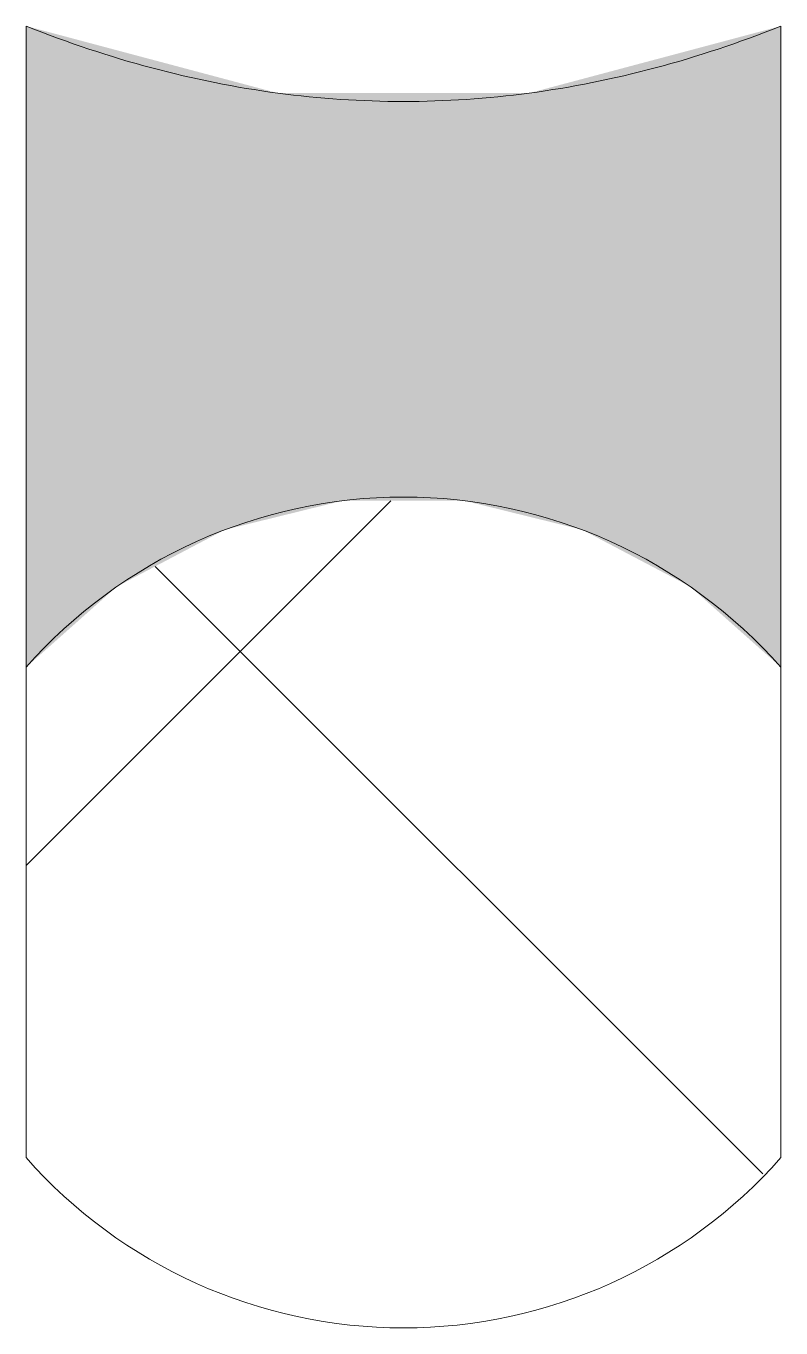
# Model space of a CAD drawing. Header units: metres. Extents: x 0 to 10, y -17.3 to 0.
import ezdxf

# ---------------------------------------------------------------- set-up
doc = ezdxf.new("R2010")
doc.units = ezdxf.units.M
doc.layers.add('A-DETL-GENF', color=92, linetype='Continuous', lineweight=18)

# ---------------------------------------------------------------- blocks, each defined once
blk = doc.blocks.new('30 kitvoeg op rugvulling - holle kitvoeg 10mm-2091041-00_0 Basismaterialen')
at = {"layer": 'A-DETL-GENF', "lineweight": 13}
blk.add_hatch(color=256, dxfattribs=at).paths.add_polyline_path([(0, -8.5), (1.204, -7.429), (2.63, -6.678), (4.194, -6.292), (5.806, -6.292), (7.37, -6.678), (8.796, -7.429), (10, -8.5), (10, 0), (6.667, -0.889), (3.333, -0.889), (0, 0), (0, -7.429)])
h = blk.add_hatch(dxfattribs=at)
h.set_pattern_fill('FP_703', color=256, style=0, pattern_type=2)
h.set_pattern_definition([(45, (11394.317, -5396.453), (-10.606602, 10.606602), []), (135, (11394.317, -5396.453), (-10.606602, -10.606602), [])])
h.paths.add_polyline_path([(5.806, -17.208), (7.37, -16.822), (8.796, -16.071), (10, -15), (10, -8.5), (8.796, -7.429), (7.37, -6.678), (5.806, -6.292), (4.194, -6.292), (2.63, -6.678), (1.204, -7.429), (0, -8.5), (0, -15), (1.204, -16.071), (2.63, -16.822), (4.194, -17.208)])
at = {"layer": 'A-DETL-GENF'}
for p, q in [((0, 0), (0, -8.5)), ((10, -8.5), (10, 0))]:
    blk.add_line(p, q, dxfattribs=at)
at = {"layer": 'A-DETL-GENF', "lineweight": 13}
for p, q in [((0, -8.5), (0, -15)), ((10, -15), (10, -8.5))]:
    blk.add_line(p, q, dxfattribs=at)
for centre, start, end in [((5, -12.91), 41.4096, 138.5904), ((5, -10.59), 221.4096, 318.5904)]:
    blk.add_arc(centre, 6.667, start, end, dxfattribs=at)
at = {"layer": 'A-DETL-GENF'}
blk.add_open_spline([(10, 0), (8.889, -0.444), (6.667, -1.037), (3.333, -1.037), (1.111, -0.444), (0, 0)], degree=3, dxfattribs=at)

msp = doc.modelspace()

# ---------------------------------------------------------------- block references
msp.add_blockref('30 kitvoeg op rugvulling - holle kitvoeg 10mm-2091041-00_0 Basismaterialen', (0, 0))

doc.saveas('drawing.dxf')
